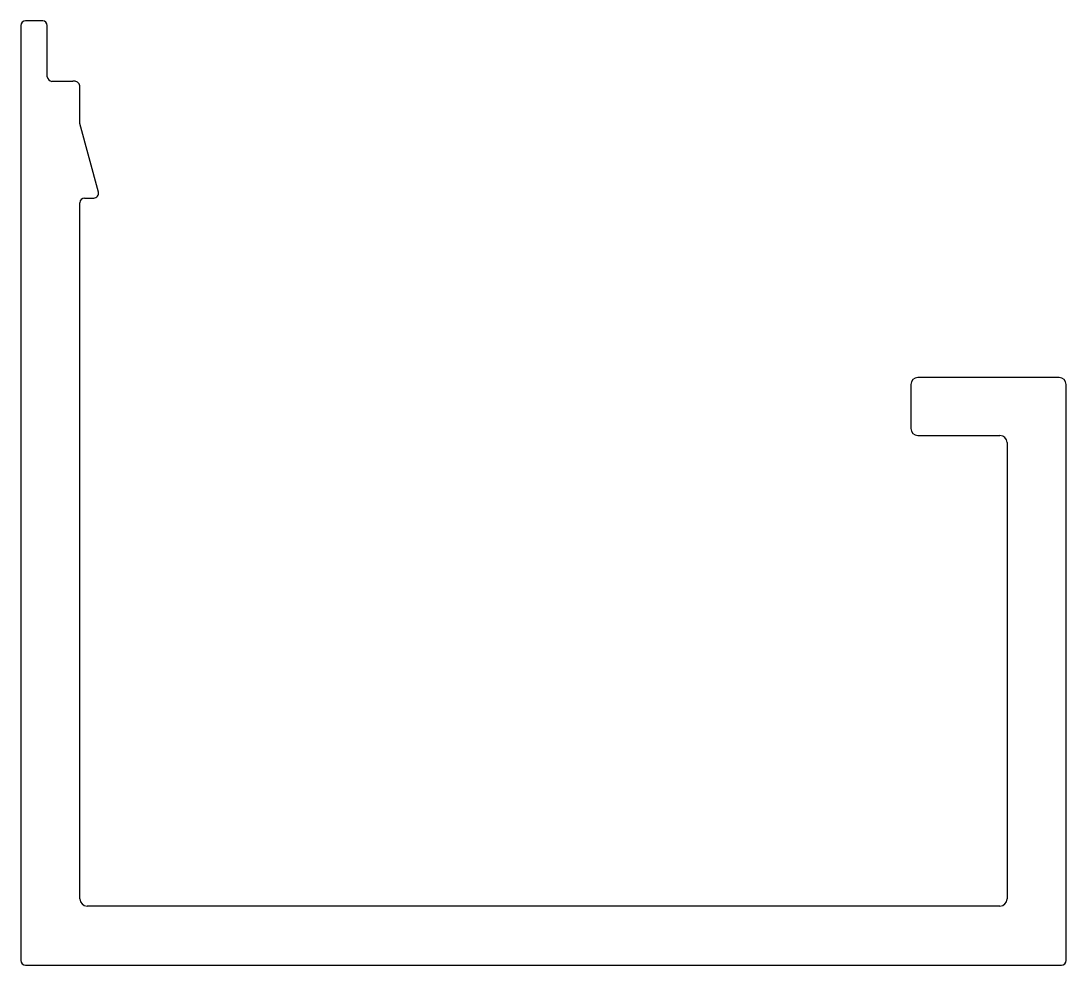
# Model space of a CAD drawing. Extents: x 7.1 to 63.3, y 3.5 to 54.3.
import ezdxf

# ---------------------------------------------------------------- set-up
doc = ezdxf.new("R2010")
doc.units = 0
doc.layers.get('0').update_dxf_attribs({"linetype": 'CONTINUOUS'})

msp = doc.modelspace()

# ---------------------------------------------------------------- linework, layer by layer
for p, q in [((7.112, 54.02), (7.112, 3.75)), ((8.283, 54.27), (7.362, 54.27)), ((8.533, 51.27), (8.533, 54.02)), ((9.91, 51.02), (8.783, 51.02)), ((10.287, 48.76), (10.287, 50.77)), ((11.279, 45.06), (10.287, 48.76)), ((10.287, 43.677), (10.287, 44.495)), ((10.537, 44.745), (11.037, 44.745)), ((10.287, 7.052), (10.287, 43.677)), ((62.924, 35.093), (55.34, 35.093)), ((54.959, 34.712), (54.959, 32.359)), ((63.305, 28.549), (63.305, 34.712)), ((55.34, 31.978), (59.749, 31.978)), ((60.13, 31.597), (60.13, 7.052)), ((63.305, 3.75), (63.305, 28.549)), ((34.426, 6.671), (10.668, 6.671)), ((59.749, 6.671), (34.426, 6.671)), ((7.366, 3.496), (63.051, 3.496))]:
    msp.add_line(p, q)
for centre, radius, start, end in [((7.362, 54.02), 0.25, 90, 180), ((8.283, 54.02), 0.25, 360, 90), ((8.783, 51.27), 0.25, 180, 270), ((9.974, 50.707), 0.32, 11.4504, 101.4504), ((11.037, 44.995), 0.25, 270, 15), ((10.537, 44.495), 0.25, 90, 180), ((55.34, 34.712), 0.381, 90, 180), ((62.924, 34.712), 0.381, 0, 90), ((55.34, 32.359), 0.381, 180, 270), ((59.749, 31.597), 0.381, 0, 90), ((10.668, 7.052), 0.381, 180, 270), ((59.749, 7.052), 0.381, 270, 0), ((7.366, 3.75), 0.254, 180, 270), ((63.051, 3.75), 0.254, 270, 360)]:
    msp.add_arc(centre, radius, start, end)

doc.saveas('drawing.dxf')
